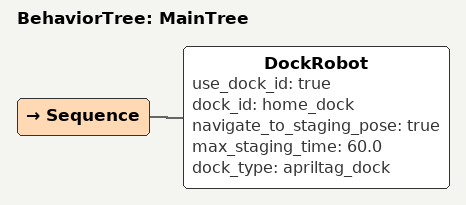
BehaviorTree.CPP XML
<root main_tree_to_execute="MainTree">
  <BehaviorTree ID="MainTree">
    <Sequence>
      <DockRobot use_dock_id="true" dock_id="home_dock"
                 navigate_to_staging_pose="true"
                 max_staging_time="60.0"
                 dock_type="apriltag_dock"/>
    </Sequence>
  </BehaviorTree>
</root>
